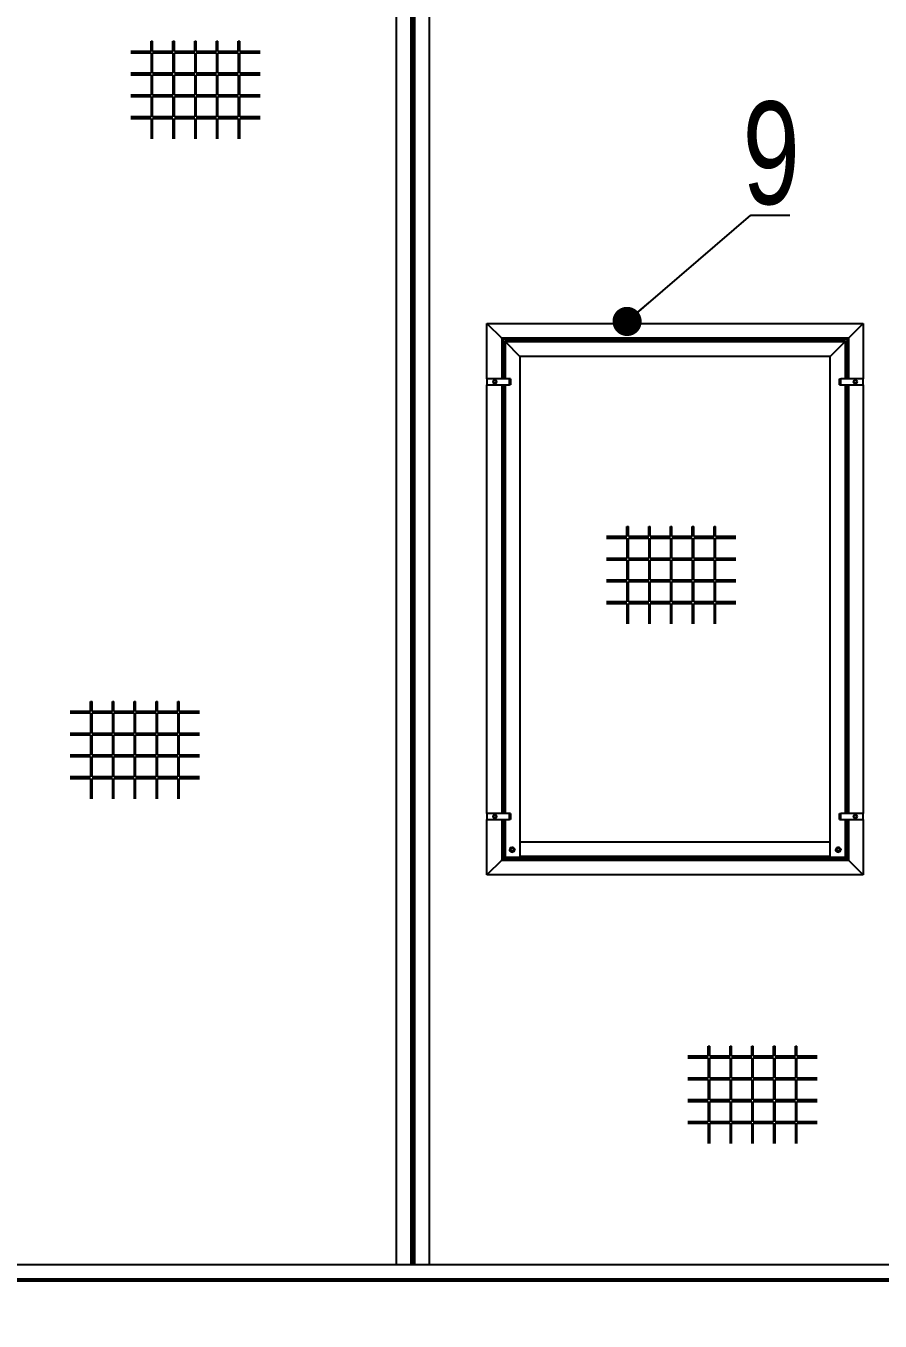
# Model space of a CAD drawing. Header units: millimetres. Extents: x -2042 to 12482, y -7966 to 2297.
# Drawn here: x 1551 to 3016, y -1891 to 329 of the extents above; entities that cross this region are included whole.
import ezdxf

# ---------------------------------------------------------------- set-up
doc = ezdxf.new("R2010")
doc.units = ezdxf.units.MM
doc.styles.add('SLDTEXTSTYLE0', font='TXT', dxfattribs={"width": 0.75})
doc.dimstyles.new('SLDDIMSTYLE0', dxfattribs={"dimscale": 50, "dimtxt": 2.116667, "dimasz": 1.5, "dimexe": 0, "dimexo": 0.0625, "dimgap": 0.529167, "dimtad": 1, "dimdec": 1, "dimrnd": 1e-09, "dimzin": 12, "dimdsep": 46, "dimtxsty": 'SLDTEXTSTYLE0', "dimcen": 0.09, "dimadec": 0, "dimazin": 3, "dimtfac": 1, "dimtdec": 1, "dimtofl": 0, "dimtmove": 0, "dimatfit": 3, "dimfxl": 1, "dimfrac": 2, "dimtolj": 1, "dimtzin": 12, "dimarcsym": 0})

# ---------------------------------------------------------------- blocks, each defined once
blk = doc.blocks.new('*D6')
at = {"color": 0, "lineweight": -2, "transparency": 16777216}
for p, q in [((-1267.8, -1825), (-1267.8, -2069.7)), ((4014.6, -1825), (4014.6, -2069.7)), ((-1192.8, -2069.7), (3939.6, -2069.7))]:
    blk.add_line(p, q, dxfattribs=at)
at = {"color": 0, "transparency": 16777216}
for points in [[(-1192.8, -2057.2), (-1192.8, -2082.2), (-1267.8, -2069.7)], [(3939.6, -2057.2), (3939.6, -2082.2), (4014.6, -2069.7)]]:
    blk.add_solid(points, dxfattribs=at)
at = {"layer": 'Defpoints', "color": 0, "transparency": 16777216}
for p in [(-1267.8, -1821.9), (4014.6, -1821.9), (4014.6, -2069.7)]:
    blk.add_point(p, dxfattribs=at)
at = {"color": 0, "transparency": 16777216, "insert": (1373.4, -1990.3), "char_height": 105.83, "attachment_point": 5, "style": 'SLDTEXTSTYLE0'}
blk.add_mtext('\\A1;L', dxfattribs=at)

msp = doc.modelspace()

# ---------------------------------------------------------------- linework, layer by layer
at = {"linetype": 'Continuous'}
for p, q in [((2186.73, -1794.01), (2186.73, 1500.51)), ((2211.64, -1794.01), (2211.64, 1500.51)), ((2214.63, 1500.51), (2214.63, -1794.01)), ((2217.63, 1500.51), (2217.63, -1794.01)), ((2242.54, 1500.51), (2242.54, -1794.01)), ((1765.92, 284.87), (1765.92, 302.31)), ((1765.92, 302.31), (1768.41, 302.31)), ((1768.41, 284.87), (1768.41, 302.31)), ((1803.29, 284.87), (1803.29, 302.31)), ((1803.29, 302.31), (1805.78, 302.31)), ((1805.78, 284.87), (1805.78, 302.31)), ((1840.67, 284.87), (1840.67, 302.31)), ((1840.67, 302.31), (1843.16, 302.31)), ((1843.16, 284.87), (1843.16, 302.31)), ((1878.04, 284.87), (1878.04, 302.31)), ((1878.04, 302.31), (1880.53, 302.31)), ((1880.53, 284.87), (1880.53, 302.31)), ((1915.42, 284.87), (1915.42, 302.31)), ((1915.42, 302.31), (1917.91, 302.31)), ((1917.91, 284.87), (1917.91, 302.31)), ((1765.92, 284.87), (1731.03, 284.87)), ((1731.03, 282.37), (1765.92, 282.37)), ((1765.92, 282.37), (1765.92, 247.49)), ((1803.29, 284.87), (1768.41, 284.87)), ((1768.41, 247.49), (1768.41, 282.37)), ((1768.41, 282.37), (1803.29, 282.37)), ((1803.29, 282.37), (1803.29, 247.49)), ((1840.67, 284.87), (1805.78, 284.87)), ((1805.78, 247.49), (1805.78, 282.37)), ((1805.78, 282.37), (1840.67, 282.37)), ((1840.67, 282.37), (1840.67, 247.49)), ((1878.04, 284.87), (1843.16, 284.87)), ((1843.16, 247.49), (1843.16, 282.37)), ((1843.16, 282.37), (1878.04, 282.37)), ((1878.04, 282.37), (1878.04, 247.49)), ((1915.42, 284.87), (1880.53, 284.87)), ((1880.53, 247.49), (1880.53, 282.37)), ((1880.53, 282.37), (1915.42, 282.37)), ((1915.42, 282.37), (1915.42, 247.49)), ((1952.79, 284.87), (1917.91, 284.87)), ((1917.91, 247.49), (1917.91, 282.37)), ((1917.91, 282.37), (1952.79, 282.37)), ((1765.92, 247.49), (1731.03, 247.49)), ((1731.03, 245), (1765.92, 245)), ((1765.92, 245), (1765.92, 210.12)), ((1803.29, 247.49), (1768.41, 247.49)), ((1768.41, 210.12), (1768.41, 245)), ((1768.41, 245), (1803.29, 245)), ((1803.29, 245), (1803.29, 210.12)), ((1840.67, 247.49), (1805.78, 247.49)), ((1805.78, 210.12), (1805.78, 245)), ((1805.78, 245), (1840.67, 245)), ((1840.67, 245), (1840.67, 210.12)), ((1878.04, 247.49), (1843.16, 247.49)), ((1843.16, 210.12), (1843.16, 245)), ((1843.16, 245), (1878.04, 245)), ((1878.04, 245), (1878.04, 210.12)), ((1915.42, 247.49), (1880.53, 247.49)), ((1880.53, 210.12), (1880.53, 245)), ((1880.53, 245), (1915.42, 245)), ((1915.42, 245), (1915.42, 210.12)), ((1952.79, 247.49), (1917.91, 247.49)), ((1917.91, 210.12), (1917.91, 245)), ((1917.91, 245), (1952.79, 245)), ((1765.92, 210.12), (1731.03, 210.12)), ((1731.03, 207.62), (1765.92, 207.62)), ((1765.92, 207.62), (1765.92, 172.74)), ((1803.29, 210.12), (1768.41, 210.12)), ((1768.41, 172.74), (1768.41, 207.62)), ((1768.41, 207.62), (1803.29, 207.62)), ((1803.29, 207.62), (1803.29, 172.74)), ((1840.67, 210.12), (1805.78, 210.12)), ((1805.78, 172.74), (1805.78, 207.62)), ((1805.78, 207.62), (1840.67, 207.62)), ((1840.67, 207.62), (1840.67, 172.74)), ((1878.04, 210.12), (1843.16, 210.12)), ((1843.16, 172.74), (1843.16, 207.62)), ((1843.16, 207.62), (1878.04, 207.62)), ((1878.04, 207.62), (1878.04, 172.74)), ((1915.42, 210.12), (1880.53, 210.12)), ((1880.53, 172.74), (1880.53, 207.62)), ((1880.53, 207.62), (1915.42, 207.62)), ((1915.42, 207.62), (1915.42, 172.74)), ((1952.79, 210.12), (1917.91, 210.12)), ((1917.91, 172.74), (1917.91, 207.62)), ((1917.91, 207.62), (1952.79, 207.62)), ((1765.92, 172.74), (1731.03, 172.74)), ((1731.03, 170.25), (1765.92, 170.25)), ((1765.92, 170.25), (1765.92, 135.36)), ((1803.29, 172.74), (1768.41, 172.74)), ((1768.41, 135.36), (1768.41, 170.25)), ((1768.41, 170.25), (1803.29, 170.25)), ((1803.29, 170.25), (1803.29, 135.36)), ((1840.67, 172.74), (1805.78, 172.74)), ((1805.78, 135.36), (1805.78, 170.25)), ((1805.78, 170.25), (1840.67, 170.25)), ((1840.67, 170.25), (1840.67, 135.36)), ((1878.04, 172.74), (1843.16, 172.74)), ((1843.16, 135.36), (1843.16, 170.25)), ((1843.16, 170.25), (1878.04, 170.25)), ((1878.04, 170.25), (1878.04, 135.36)), ((1915.42, 172.74), (1880.53, 172.74)), ((1880.53, 135.36), (1880.53, 170.25)), ((1880.53, 170.25), (1915.42, 170.25)), ((1915.42, 170.25), (1915.42, 135.36)), ((1952.79, 172.74), (1917.91, 172.74)), ((1917.91, 170.25), (1952.79, 170.25)), ((1917.91, 135.36), (1917.91, 170.25)), ((2581.6, -546.53), (2581.6, -529.08)), ((2581.6, -529.08), (2584.09, -529.08)), ((2584.09, -546.53), (2584.09, -529.08)), ((2618.98, -546.53), (2618.98, -529.08)), ((2618.98, -529.08), (2621.47, -529.08)), ((2621.47, -546.53), (2621.47, -529.08)), ((2656.35, -546.53), (2656.35, -529.08)), ((2656.35, -529.08), (2658.84, -529.08)), ((2658.84, -546.53), (2658.84, -529.08)), ((2693.73, -546.53), (2693.73, -529.08)), ((2693.73, -529.08), (2696.22, -529.08)), ((2696.22, -546.53), (2696.22, -529.08)), ((2731.1, -546.53), (2731.1, -529.08)), ((2731.1, -529.08), (2733.59, -529.08)), ((2733.59, -546.53), (2733.59, -529.08)), ((2581.6, -546.53), (2546.72, -546.53)), ((2546.72, -549.02), (2581.6, -549.02)), ((2581.6, -549.02), (2581.6, -583.9)), ((2618.98, -546.53), (2584.09, -546.53)), ((2584.09, -583.9), (2584.09, -549.02)), ((2584.09, -549.02), (2618.98, -549.02)), ((2618.98, -549.02), (2618.98, -583.9)), ((2656.35, -546.53), (2621.47, -546.53)), ((2621.47, -583.9), (2621.47, -549.02)), ((2621.47, -549.02), (2656.35, -549.02)), ((2656.35, -549.02), (2656.35, -583.9)), ((2693.73, -546.53), (2658.84, -546.53)), ((2658.84, -583.9), (2658.84, -549.02)), ((2658.84, -549.02), (2693.73, -549.02)), ((2693.73, -549.02), (2693.73, -583.9)), ((2731.1, -546.53), (2696.22, -546.53)), ((2696.22, -583.9), (2696.22, -549.02)), ((2696.22, -549.02), (2731.1, -549.02)), ((2731.1, -549.02), (2731.1, -583.9)), ((2768.48, -546.53), (2733.59, -546.53)), ((2733.59, -583.9), (2733.59, -549.02)), ((2733.59, -549.02), (2768.48, -549.02)), ((2581.6, -583.9), (2546.72, -583.9)), ((2546.72, -586.39), (2581.6, -586.39)), ((2581.6, -586.39), (2581.6, -621.28)), ((2618.98, -583.9), (2584.09, -583.9)), ((2584.09, -621.28), (2584.09, -586.39)), ((2584.09, -586.39), (2618.98, -586.39)), ((2618.98, -586.39), (2618.98, -621.28)), ((2656.35, -583.9), (2621.47, -583.9)), ((2621.47, -621.28), (2621.47, -586.39)), ((2621.47, -586.39), (2656.35, -586.39)), ((2656.35, -586.39), (2656.35, -621.28)), ((2693.73, -583.9), (2658.84, -583.9)), ((2658.84, -621.28), (2658.84, -586.39)), ((2658.84, -586.39), (2693.73, -586.39)), ((2693.73, -586.39), (2693.73, -621.28)), ((2731.1, -583.9), (2696.22, -583.9)), ((2696.22, -621.28), (2696.22, -586.39)), ((2696.22, -586.39), (2731.1, -586.39)), ((2731.1, -586.39), (2731.1, -621.28)), ((2768.48, -583.9), (2733.59, -583.9)), ((2733.59, -621.28), (2733.59, -586.39)), ((2733.59, -586.39), (2768.48, -586.39)), ((2581.6, -621.28), (2546.72, -621.28)), ((2618.98, -621.28), (2584.09, -621.28)), ((2656.35, -621.28), (2621.47, -621.28)), ((2693.73, -621.28), (2658.84, -621.28)), ((2731.1, -621.28), (2696.22, -621.28)), ((2768.48, -621.28), (2733.59, -621.28)), ((2546.72, -623.77), (2581.6, -623.77)), ((2581.6, -623.77), (2581.6, -658.65)), ((2584.09, -658.65), (2584.09, -623.77)), ((2584.09, -623.77), (2618.98, -623.77)), ((2618.98, -623.77), (2618.98, -658.65)), ((2621.47, -658.65), (2621.47, -623.77)), ((2621.47, -623.77), (2656.35, -623.77)), ((2656.35, -623.77), (2656.35, -658.65)), ((2658.84, -658.65), (2658.84, -623.77)), ((2658.84, -623.77), (2693.73, -623.77)), ((2693.73, -623.77), (2693.73, -658.65)), ((2696.22, -658.65), (2696.22, -623.77)), ((2696.22, -623.77), (2731.1, -623.77)), ((2731.1, -623.77), (2731.1, -658.65)), ((2733.59, -658.65), (2733.59, -623.77)), ((2733.59, -623.77), (2768.48, -623.77)), ((2581.6, -658.65), (2546.72, -658.65)), ((2546.72, -661.14), (2581.6, -661.14)), ((2581.6, -661.14), (2581.6, -696.03)), ((2618.98, -658.65), (2584.09, -658.65)), ((2584.09, -696.03), (2584.09, -661.14)), ((2584.09, -661.14), (2618.98, -661.14)), ((2618.98, -661.14), (2618.98, -696.03)), ((2656.35, -658.65), (2621.47, -658.65)), ((2621.47, -696.03), (2621.47, -661.14)), ((2621.47, -661.14), (2656.35, -661.14)), ((2656.35, -661.14), (2656.35, -696.03)), ((2693.73, -658.65), (2658.84, -658.65)), ((2658.84, -696.03), (2658.84, -661.14)), ((2658.84, -661.14), (2693.73, -661.14)), ((2693.73, -661.14), (2693.73, -696.03)), ((2731.1, -658.65), (2696.22, -658.65)), ((2696.22, -696.03), (2696.22, -661.14)), ((2696.22, -661.14), (2731.1, -661.14)), ((2731.1, -661.14), (2731.1, -696.03)), ((2768.48, -658.65), (2733.59, -658.65)), ((2733.59, -661.14), (2768.48, -661.14)), ((2733.59, -696.03), (2733.59, -661.14)), ((1662.23, -846.38), (1662.23, -828.94)), ((1662.23, -828.94), (1664.72, -828.94)), ((1664.72, -846.38), (1664.72, -828.94)), ((1699.6, -846.38), (1699.6, -828.94)), ((1699.6, -828.94), (1702.09, -828.94)), ((1702.09, -846.38), (1702.09, -828.94)), ((1736.98, -846.38), (1736.98, -828.94)), ((1736.98, -828.94), (1739.47, -828.94)), ((1739.47, -846.38), (1739.47, -828.94)), ((1774.35, -846.38), (1774.35, -828.94)), ((1774.35, -828.94), (1776.84, -828.94)), ((1776.84, -846.38), (1776.84, -828.94)), ((1811.73, -846.38), (1811.73, -828.94)), ((1811.73, -828.94), (1814.22, -828.94)), ((1814.22, -846.38), (1814.22, -828.94)), ((1662.23, -846.38), (1627.34, -846.38)), ((1627.34, -848.87), (1662.23, -848.87)), ((1662.23, -848.87), (1662.23, -883.76)), ((1699.6, -846.38), (1664.72, -846.38)), ((1664.72, -883.76), (1664.72, -848.87)), ((1664.72, -848.87), (1699.6, -848.87)), ((1699.6, -848.87), (1699.6, -883.76)), ((1736.98, -846.38), (1702.09, -846.38)), ((1702.09, -883.76), (1702.09, -848.87)), ((1702.09, -848.87), (1736.98, -848.87)), ((1736.98, -848.87), (1736.98, -883.76)), ((1774.35, -846.38), (1739.47, -846.38)), ((1739.47, -883.76), (1739.47, -848.87)), ((1739.47, -848.87), (1774.35, -848.87)), ((1774.35, -848.87), (1774.35, -883.76)), ((1811.73, -846.38), (1776.84, -846.38)), ((1776.84, -883.76), (1776.84, -848.87)), ((1776.84, -848.87), (1811.73, -848.87)), ((1811.73, -848.87), (1811.73, -883.76)), ((1849.1, -846.38), (1814.22, -846.38)), ((1814.22, -883.76), (1814.22, -848.87)), ((1814.22, -848.87), (1849.1, -848.87)), ((1662.23, -883.76), (1627.34, -883.76)), ((1627.34, -886.25), (1662.23, -886.25)), ((1662.23, -886.25), (1662.23, -921.13)), ((1699.6, -883.76), (1664.72, -883.76)), ((1664.72, -921.13), (1664.72, -886.25)), ((1664.72, -886.25), (1699.6, -886.25)), ((1699.6, -886.25), (1699.6, -921.13)), ((1736.98, -883.76), (1702.09, -883.76)), ((1702.09, -921.13), (1702.09, -886.25)), ((1702.09, -886.25), (1736.98, -886.25)), ((1736.98, -886.25), (1736.98, -921.13)), ((1774.35, -883.76), (1739.47, -883.76)), ((1739.47, -921.13), (1739.47, -886.25)), ((1739.47, -886.25), (1774.35, -886.25)), ((1774.35, -886.25), (1774.35, -921.13)), ((1811.73, -883.76), (1776.84, -883.76)), ((1776.84, -921.13), (1776.84, -886.25)), ((1776.84, -886.25), (1811.73, -886.25)), ((1811.73, -886.25), (1811.73, -921.13)), ((1849.1, -883.76), (1814.22, -883.76)), ((1814.22, -921.13), (1814.22, -886.25)), ((1814.22, -886.25), (1849.1, -886.25)), ((1662.23, -921.13), (1627.34, -921.13)), ((1627.34, -923.62), (1662.23, -923.62)), ((1662.23, -923.62), (1662.23, -958.51)), ((1699.6, -921.13), (1664.72, -921.13)), ((1664.72, -958.51), (1664.72, -923.62)), ((1664.72, -923.62), (1699.6, -923.62)), ((1699.6, -923.62), (1699.6, -958.51)), ((1736.98, -921.13), (1702.09, -921.13)), ((1702.09, -958.51), (1702.09, -923.62)), ((1702.09, -923.62), (1736.98, -923.62)), ((1736.98, -923.62), (1736.98, -958.51)), ((1774.35, -921.13), (1739.47, -921.13)), ((1739.47, -958.51), (1739.47, -923.62)), ((1739.47, -923.62), (1774.35, -923.62)), ((1774.35, -923.62), (1774.35, -958.51)), ((1811.73, -921.13), (1776.84, -921.13)), ((1776.84, -958.51), (1776.84, -923.62)), ((1776.84, -923.62), (1811.73, -923.62)), ((1811.73, -923.62), (1811.73, -958.51)), ((1849.1, -921.13), (1814.22, -921.13)), ((1814.22, -958.51), (1814.22, -923.62)), ((1814.22, -923.62), (1849.1, -923.62)), ((1662.23, -958.51), (1627.34, -958.51)), ((1627.34, -961), (1662.23, -961)), ((1662.23, -961), (1662.23, -995.88)), ((1699.6, -958.51), (1664.72, -958.51)), ((1664.72, -995.88), (1664.72, -961)), ((1664.72, -961), (1699.6, -961)), ((1699.6, -961), (1699.6, -995.88)), ((1736.98, -958.51), (1702.09, -958.51)), ((1702.09, -995.88), (1702.09, -961)), ((1702.09, -961), (1736.98, -961)), ((1736.98, -961), (1736.98, -995.88)), ((1774.35, -958.51), (1739.47, -958.51)), ((1739.47, -995.88), (1739.47, -961)), ((1739.47, -961), (1774.35, -961)), ((1774.35, -961), (1774.35, -995.88)), ((1811.73, -958.51), (1776.84, -958.51)), ((1776.84, -995.88), (1776.84, -961)), ((1776.84, -961), (1811.73, -961)), ((1811.73, -961), (1811.73, -995.88)), ((1849.1, -958.51), (1814.22, -958.51)), ((1814.22, -961), (1849.1, -961)), ((1814.22, -995.88), (1814.22, -961)), ((2721.04, -1437.28), (2721.04, -1419.84)), ((2721.04, -1419.84), (2723.53, -1419.84)), ((2723.53, -1437.28), (2723.53, -1419.84)), ((2758.42, -1437.28), (2758.42, -1419.84)), ((2758.42, -1419.84), (2760.91, -1419.84)), ((2760.91, -1437.28), (2760.91, -1419.84)), ((2795.79, -1437.28), (2795.79, -1419.84)), ((2795.79, -1419.84), (2798.29, -1419.84)), ((2798.29, -1437.28), (2798.29, -1419.84)), ((2833.17, -1437.28), (2833.17, -1419.84)), ((2833.17, -1419.84), (2835.66, -1419.84)), ((2835.66, -1437.28), (2835.66, -1419.84)), ((2870.54, -1437.28), (2870.54, -1419.84)), ((2870.54, -1419.84), (2873.04, -1419.84)), ((2873.04, -1437.28), (2873.04, -1419.84)), ((2721.04, -1437.28), (2686.16, -1437.28)), ((2686.16, -1439.77), (2721.04, -1439.77)), ((2721.04, -1439.77), (2721.04, -1474.66)), ((2758.42, -1437.28), (2723.53, -1437.28)), ((2723.53, -1474.66), (2723.53, -1439.77)), ((2723.53, -1439.77), (2758.42, -1439.77)), ((2758.42, -1439.77), (2758.42, -1474.66)), ((2795.79, -1437.28), (2760.91, -1437.28)), ((2760.91, -1474.66), (2760.91, -1439.77)), ((2760.91, -1439.77), (2795.79, -1439.77)), ((2795.79, -1439.77), (2795.79, -1474.66)), ((2833.17, -1437.28), (2798.29, -1437.28)), ((2798.29, -1474.66), (2798.29, -1439.77)), ((2798.29, -1439.77), (2833.17, -1439.77)), ((2833.17, -1439.77), (2833.17, -1474.66)), ((2870.54, -1437.28), (2835.66, -1437.28)), ((2835.66, -1474.66), (2835.66, -1439.77)), ((2835.66, -1439.77), (2870.54, -1439.77)), ((2870.54, -1439.77), (2870.54, -1474.66)), ((2907.92, -1437.28), (2873.04, -1437.28)), ((2873.04, -1474.66), (2873.04, -1439.77)), ((2873.04, -1439.77), (2907.92, -1439.77)), ((2721.04, -1474.66), (2686.16, -1474.66)), ((2686.16, -1477.15), (2721.04, -1477.15)), ((2721.04, -1477.15), (2721.04, -1512.03)), ((2758.42, -1474.66), (2723.53, -1474.66)), ((2723.53, -1512.03), (2723.53, -1477.15)), ((2723.53, -1477.15), (2758.42, -1477.15)), ((2758.42, -1477.15), (2758.42, -1512.03)), ((2795.79, -1474.66), (2760.91, -1474.66)), ((2760.91, -1512.03), (2760.91, -1477.15)), ((2760.91, -1477.15), (2795.79, -1477.15)), ((2795.79, -1477.15), (2795.79, -1512.03)), ((2833.17, -1474.66), (2798.29, -1474.66)), ((2798.29, -1512.03), (2798.29, -1477.15)), ((2798.29, -1477.15), (2833.17, -1477.15)), ((2833.17, -1477.15), (2833.17, -1512.03)), ((2870.54, -1474.66), (2835.66, -1474.66)), ((2835.66, -1512.03), (2835.66, -1477.15)), ((2835.66, -1477.15), (2870.54, -1477.15)), ((2870.54, -1477.15), (2870.54, -1512.03)), ((2907.92, -1474.66), (2873.04, -1474.66)), ((2873.04, -1512.03), (2873.04, -1477.15)), ((2873.04, -1477.15), (2907.92, -1477.15)), ((2721.04, -1512.03), (2686.16, -1512.03)), ((2686.16, -1514.52), (2721.04, -1514.52)), ((2721.04, -1514.52), (2721.04, -1549.41)), ((2758.42, -1512.03), (2723.53, -1512.03)), ((2723.53, -1549.41), (2723.53, -1514.52)), ((2723.53, -1514.52), (2758.42, -1514.52)), ((2758.42, -1514.52), (2758.42, -1549.41)), ((2795.79, -1512.03), (2760.91, -1512.03)), ((2760.91, -1549.41), (2760.91, -1514.52)), ((2760.91, -1514.52), (2795.79, -1514.52)), ((2795.79, -1514.52), (2795.79, -1549.41)), ((2833.17, -1512.03), (2798.29, -1512.03)), ((2798.29, -1549.41), (2798.29, -1514.52)), ((2798.29, -1514.52), (2833.17, -1514.52)), ((2833.17, -1514.52), (2833.17, -1549.41)), ((2870.54, -1512.03), (2835.66, -1512.03)), ((2835.66, -1549.41), (2835.66, -1514.52)), ((2835.66, -1514.52), (2870.54, -1514.52)), ((2870.54, -1514.52), (2870.54, -1549.41)), ((2907.92, -1512.03), (2873.04, -1512.03)), ((2873.04, -1549.41), (2873.04, -1514.52)), ((2873.04, -1514.52), (2907.92, -1514.52)), ((2721.04, -1549.41), (2686.16, -1549.41)), ((2686.16, -1551.9), (2721.04, -1551.9)), ((2721.04, -1551.9), (2721.04, -1586.78)), ((2758.42, -1549.41), (2723.53, -1549.41)), ((2723.53, -1586.78), (2723.53, -1551.9)), ((2723.53, -1551.9), (2758.42, -1551.9)), ((2758.42, -1551.9), (2758.42, -1586.78)), ((2795.79, -1549.41), (2760.91, -1549.41)), ((2760.91, -1586.78), (2760.91, -1551.9)), ((2760.91, -1551.9), (2795.79, -1551.9)), ((2795.79, -1551.9), (2795.79, -1586.78)), ((2833.17, -1549.41), (2798.29, -1549.41)), ((2798.29, -1586.78), (2798.29, -1551.9)), ((2798.29, -1551.9), (2833.17, -1551.9)), ((2833.17, -1551.9), (2833.17, -1586.78)), ((2870.54, -1549.41), (2835.66, -1549.41)), ((2835.66, -1586.78), (2835.66, -1551.9)), ((2835.66, -1551.9), (2870.54, -1551.9)), ((2870.54, -1551.9), (2870.54, -1586.78)), ((2907.92, -1549.41), (2873.04, -1549.41)), ((2873.04, -1551.9), (2907.92, -1551.9)), ((2873.04, -1586.78), (2873.04, -1551.9)), ((-1267.76, -1794.01), (4014.63, -1794.01)), ((-1267.76, -1818.92), (4014.63, -1818.92)), ((1342.54, -1821.91), (3115.04, -1821.91))]:
    msp.add_line(p, q, dxfattribs=at)
at = {"color": 7, "linetype": 'Continuous', "lineweight": 25}
for p, q in [((2341.73, -181.23), (2367.03, -206.53)), ((2341.73, -181.23), (2986.73, -181.23)), ((2341.73, -276.23), (2341.73, -181.23)), ((2961.43, -206.53), (2986.73, -181.23)), ((2986.73, -181.23), (2986.73, -276.23)), ((2961.43, -206.53), (2367.03, -206.53)), ((2959.73, -208.23), (2368.73, -208.23)), ((2368.73, -208.23), (2368.73, -276.23)), ((2371.23, -276.23), (2371.23, -212.43)), ((2372.93, -212.43), (2371.23, -212.43)), ((2372.93, -210.73), (2372.93, -212.43)), ((2372.93, -210.73), (2955.53, -210.73)), ((2372.93, -212.43), (2955.53, -212.43)), ((2372.93, -212.43), (2398.23, -237.73)), ((2930.23, -237.73), (2955.53, -212.43)), ((2955.53, -212.43), (2955.53, -210.73)), ((2957.23, -212.43), (2955.53, -212.43)), ((2957.23, -212.43), (2957.23, -276.23)), ((2959.78, -208.14), (2959.73, -208.23)), ((2959.73, -276.23), (2959.73, -208.23)), ((2959.91, -208), (2959.78, -208.14)), ((2930.23, -237.73), (2398.23, -237.73)), ((2398.23, -237.73), (2398.23, -1096.73)), ((2930.23, -1096.73), (2930.23, -237.73)), ((2380.03, -276.23), (2341.73, -276.23)), ((2341.73, -276.23), (2341.73, -286.23)), ((2341.73, -286.23), (2380.03, -286.23)), ((2341.73, -1021.23), (2341.73, -286.23)), ((2368.73, -286.23), (2368.73, -1021.23)), ((2371.23, -1021.23), (2371.23, -286.23)), ((2380.23, -276.23), (2380.03, -276.23)), ((2380.03, -276.23), (2380.03, -286.23)), ((2380.03, -286.23), (2380.23, -286.23)), ((2380.23, -276.23), (2380.23, -286.23)), ((2382.23, -276.23), (2380.23, -276.23)), ((2382.23, -286.23), (2380.23, -286.23)), ((2382.23, -276.23), (2382.23, -286.23)), ((2946.23, -286.23), (2946.23, -276.23)), ((2946.23, -276.23), (2948.23, -276.23)), ((2946.23, -286.23), (2948.23, -286.23)), ((2948.23, -286.23), (2948.23, -276.23)), ((2948.43, -276.23), (2948.23, -276.23)), ((2948.23, -286.23), (2948.43, -286.23)), ((2948.43, -286.23), (2948.43, -276.23)), ((2986.73, -276.23), (2948.43, -276.23)), ((2948.43, -286.23), (2986.73, -286.23)), ((2957.23, -286.23), (2957.23, -1021.23)), ((2959.73, -1021.23), (2959.73, -286.23)), ((2986.73, -286.23), (2986.73, -276.23)), ((2986.73, -286.23), (2986.73, -1021.23)), ((2341.73, -1021.23), (2341.73, -1031.23)), ((2380.03, -1021.23), (2341.73, -1021.23)), ((2341.73, -1031.23), (2380.03, -1031.23)), ((2341.73, -1126.23), (2341.73, -1031.23)), ((2368.73, -1031.23), (2368.73, -1099.23)), ((2371.23, -1096.73), (2371.23, -1031.23)), ((2380.23, -1021.23), (2380.03, -1021.23)), ((2380.03, -1021.23), (2380.03, -1031.23)), ((2380.03, -1031.23), (2380.23, -1031.23)), ((2380.23, -1021.23), (2380.23, -1031.23)), ((2382.23, -1021.23), (2380.23, -1021.23)), ((2382.23, -1031.23), (2380.23, -1031.23)), ((2382.23, -1021.23), (2382.23, -1031.23)), ((2946.23, -1031.23), (2946.23, -1021.23)), ((2946.23, -1021.23), (2948.23, -1021.23)), ((2946.23, -1031.23), (2948.23, -1031.23)), ((2948.23, -1031.23), (2948.23, -1021.23)), ((2948.43, -1021.23), (2948.23, -1021.23)), ((2948.23, -1031.23), (2948.43, -1031.23)), ((2948.43, -1031.23), (2948.43, -1021.23)), ((2986.73, -1021.23), (2948.43, -1021.23)), ((2948.43, -1031.23), (2986.73, -1031.23)), ((2957.23, -1031.23), (2957.23, -1096.73)), ((2959.73, -1099.23), (2959.73, -1031.23)), ((2986.73, -1031.23), (2986.73, -1021.23)), ((2986.73, -1031.23), (2986.73, -1126.23)), ((2382.96, -1087.49), (2381.55, -1085.66)), ((2381.92, -1079.56), (2384.21, -1079.26)), ((2387.54, -1086.89), (2385.25, -1087.19)), ((2386.5, -1078.96), (2387.9, -1080.79)), ((2398.23, -1069.73), (2930.23, -1069.73)), ((2941.96, -1087.49), (2940.55, -1085.66)), ((2940.92, -1079.56), (2943.21, -1079.26)), ((2946.54, -1086.89), (2944.25, -1087.19)), ((2945.5, -1078.96), (2946.9, -1080.79)), ((2367.03, -1100.93), (2341.73, -1126.23)), ((2367.03, -1100.93), (2961.43, -1100.93)), ((2368.73, -1099.23), (2959.73, -1099.23)), ((2372.93, -1096.73), (2371.23, -1096.73)), ((2398.23, -1096.73), (2372.93, -1096.73)), ((2930.23, -1096.73), (2398.23, -1096.73)), ((2955.53, -1096.73), (2930.23, -1096.73)), ((2957.23, -1096.73), (2955.53, -1096.73)), ((2959.73, -1099.23), (2959.78, -1099.31)), ((2959.9, -1099.44), (2960.1, -1099.63)), ((2960.1, -1099.63), (2960.37, -1099.88)), ((2960.37, -1099.88), (2960.83, -1100.33)), ((2986.73, -1126.23), (2961.43, -1100.93)), ((2986.73, -1126.23), (2341.73, -1126.23))]:
    msp.add_line(p, q, dxfattribs=at)
at = {"color": 8, "linetype": 'Continuous', "lineweight": 25}
for p, q in [((2367.03, -206.53), (2367.03, -276.23)), ((2372.93, -212.43), (2372.93, -276.23)), ((2955.53, -212.43), (2955.53, -276.23)), ((2961.43, -206.53), (2961.43, -276.23)), ((2367.03, -286.23), (2367.03, -1021.23)), ((2372.93, -286.23), (2372.93, -1021.23)), ((2955.53, -286.23), (2955.53, -1021.23)), ((2961.43, -286.23), (2961.43, -1021.23)), ((2367.03, -1031.23), (2367.03, -1100.93)), ((2372.93, -1031.23), (2372.93, -1096.73)), ((2955.53, -1031.23), (2955.53, -1096.73)), ((2961.43, -1031.23), (2961.43, -1100.93)), ((2930.23, -1095.03), (2398.23, -1095.03))]:
    msp.add_line(p, q, dxfattribs=at)
at = {"color": 7, "linetype": 'Continuous', "lineweight": 25}
for centre, radius in [((2355.23, -281.23), 3), ((2355.23, -281.23), 2.5), ((2973.23, -281.23), 3), ((2973.23, -281.23), 2.5), ((2355.23, -1026.23), 3), ((2355.23, -1026.23), 2.5), ((2973.23, -1026.23), 3), ((2973.23, -1026.23), 2.5), ((2384.73, -1083.23), 3), ((2384.73, -1083.23), 2.45), ((2943.73, -1083.23), 3), ((2943.73, -1083.23), 2.45)]:
    msp.add_circle(centre, radius, dxfattribs=at)
for centre, start, end in [((2384.73, -1083.23), 157.47733, 217.47733), ((2384.73, -1083.23), 97.47733, 157.47733), ((2384.73, -1083.23), 217.47733, 277.47733), ((2384.73, -1083.23), 37.47733, 97.47733), ((2384.73, -1083.23), 277.47733, 337.47733), ((2384.73, -1083.23), 337.47733, 37.47733), ((2943.73, -1083.23), 157.47733, 217.47733), ((2943.73, -1083.23), 97.47733, 157.47733), ((2943.73, -1083.23), 217.47733, 277.47733), ((2943.73, -1083.23), 37.47733, 97.47733), ((2943.73, -1083.23), 277.47733, 337.47733), ((2943.73, -1083.23), 337.47733, 37.47733)]:
    msp.add_arc(centre, 4, start, end, dxfattribs=at)
for points, knots in [([(2367.03, -206.53), (2367.29, -206.79), (2367.72, -207.22), (2368.26, -207.77), (2368.55, -208.11), (2368.68, -208.22), (2368.72, -208.23), (2368.73, -208.23)], [0, 0, 0, 0, 0.345091, 0.5675456, 0.7919057, 0.9625537, 1, 1, 1, 1]), ([(2368.73, -208.23), (2368.71, -208.19), (2368.68, -208.11), (2368.43, -207.89), (2368.03, -207.53), (2367.55, -207.04), (2367.18, -206.68), (2367.03, -206.53)], [0, 0, 0, 0, 0.1682958, 0.3376731, 0.5180568, 0.7971177, 1, 1, 1, 1]), ([(2959.73, -208.23), (2959.77, -208.21), (2959.84, -208.18), (2960.06, -207.93), (2960.42, -207.53), (2960.91, -207.05), (2961.28, -206.68), (2961.43, -206.53)], [0, 0, 0, 0, 0.1682954, 0.3376768, 0.5180595, 0.7971195, 1, 1, 1, 1]), ([(2961.43, -206.53), (2961.17, -206.77), (2960.72, -207.2), (2960.19, -207.68), (2959.99, -207.91), (2959.91, -208)], [0, 0, 0, 0, 0.4407311, 0.7910069, 1, 1, 1, 1]), ([(2381.03, -1081.69), (2380.95, -1081.89), (2380.65, -1082.61), (2380.36, -1083.31), (2380.15, -1083.83)], [0, 0, 0, 0, 0.268634, 1, 1, 1, 1]), ([(2381.55, -1085.66), (2381.52, -1085.62), (2381.05, -1085), (2380.58, -1084.39), (2380.15, -1083.83)], [0, 0, 0, 0, 0.070194, 1, 1, 1, 1]), ([(2381.92, -1079.56), (2381.84, -1079.74), (2381.55, -1080.44), (2381.26, -1081.16), (2381.03, -1081.69)], [0, 0, 0, 0, 0.2575463, 1, 1, 1, 1]), ([(2385.25, -1087.19), (2385.19, -1087.2), (2384.42, -1087.3), (2383.66, -1087.4), (2382.96, -1087.49)], [0, 0, 0, 0, 0.0701809, 1, 1, 1, 1]), ([(2384.21, -1079.26), (2384.26, -1079.25), (2385.03, -1079.15), (2385.79, -1079.05), (2386.5, -1078.96)], [0, 0, 0, 0, 0.0701809, 1, 1, 1, 1]), ([(2388.42, -1084.76), (2388.34, -1084.95), (2388.04, -1085.67), (2387.75, -1086.38), (2387.54, -1086.89)], [0, 0, 0, 0, 0.26863656, 1, 1, 1, 1]), ([(2387.9, -1080.79), (2387.94, -1080.84), (2388.41, -1081.45), (2388.88, -1082.06), (2389.31, -1082.62)], [0, 0, 0, 0, 0.0701941, 1, 1, 1, 1]), ([(2389.31, -1082.62), (2389.23, -1082.8), (2388.94, -1083.5), (2388.65, -1084.22), (2388.42, -1084.76)], [0, 0, 0, 0, 0.2575532, 1, 1, 1, 1]), ([(2940.03, -1081.69), (2939.95, -1081.89), (2939.65, -1082.61), (2939.36, -1083.31), (2939.15, -1083.83)], [0, 0, 0, 0, 0.2686353, 1, 1, 1, 1]), ([(2940.55, -1085.66), (2940.52, -1085.62), (2940.05, -1085), (2939.58, -1084.39), (2939.15, -1083.83)], [0, 0, 0, 0, 0.0701829, 1, 1, 1, 1]), ([(2940.92, -1079.56), (2940.84, -1079.74), (2940.55, -1080.44), (2940.26, -1081.16), (2940.03, -1081.69)], [0, 0, 0, 0, 0.257548, 1, 1, 1, 1]), ([(2944.25, -1087.19), (2944.19, -1087.2), (2943.42, -1087.3), (2942.66, -1087.4), (2941.96, -1087.49)], [0, 0, 0, 0, 0.0701872, 1, 1, 1, 1]), ([(2943.21, -1079.26), (2943.26, -1079.25), (2944.03, -1079.15), (2944.79, -1079.05), (2945.5, -1078.96)], [0, 0, 0, 0, 0.0701813, 1, 1, 1, 1]), ([(2947.42, -1084.76), (2947.34, -1084.95), (2947.04, -1085.67), (2946.75, -1086.38), (2946.54, -1086.89)], [0, 0, 0, 0, 0.2686335, 1, 1, 1, 1]), ([(2946.9, -1080.79), (2946.94, -1080.84), (2947.41, -1081.45), (2947.88, -1082.06), (2948.31, -1082.62)], [0, 0, 0, 0, 0.0701869, 1, 1, 1, 1]), ([(2948.31, -1082.62), (2948.23, -1082.8), (2947.94, -1083.5), (2947.65, -1084.22), (2947.42, -1084.76)], [0, 0, 0, 0, 0.2575485, 1, 1, 1, 1]), ([(2368.73, -1099.23), (2368.69, -1099.24), (2368.61, -1099.28), (2368.39, -1099.52), (2368.03, -1099.92), (2367.54, -1100.4), (2367.18, -1100.77), (2367.03, -1100.93)], [0, 0, 0, 0, 0.1682938, 0.3376692, 0.5180569, 0.7971116, 1, 1, 1, 1]), ([(2367.03, -1100.93), (2367.29, -1100.66), (2367.73, -1100.23), (2368.27, -1099.7), (2368.62, -1099.4), (2368.72, -1099.27), (2368.73, -1099.23), (2368.73, -1099.23)], [0, 0, 0, 0, 0.345099, 0.5675497, 0.791905, 0.9625552, 1, 1, 1, 1]), ([(2961.43, -1100.93), (2961.17, -1100.66), (2960.74, -1100.23), (2960.2, -1099.68), (2959.9, -1099.34), (2959.77, -1099.23), (2959.74, -1099.23), (2959.73, -1099.23)], [0, 0, 0, 0, 0.3450959, 0.5675473, 0.7919072, 0.9625553, 1, 1, 1, 1]), ([(2959.78, -1099.31), (2959.78, -1099.32), (2959.8, -1099.34), (2959.84, -1099.38), (2959.87, -1099.41), (2959.9, -1099.44)], [0, 0, 0, 0, 0.2513842, 0.5027808, 1, 1, 1, 1]), ([(2960.83, -1100.33), (2960.88, -1100.38), (2960.98, -1100.48), (2961.18, -1100.68), (2961.33, -1100.83), (2961.43, -1100.93)], [0, 0, 0, 0, 0.25216142, 0.50431814, 1, 1, 1, 1])]:
    msp.add_open_spline(points, degree=3, knots=knots, dxfattribs=at)

# ---------------------------------------------------------------- texts
at = {"style": 'SLDTEXTSTYLE0', "width": 0.75}
msp.add_text('9', height=175.91, dxfattribs=at).set_placement((2779.95, 23.19))

# ---------------------------------------------------------------- dimensions: what is measured, and where the dimension line sits
dim = msp.add_linear_dim(base=(4014.63, -2069.69), p1=(-1267.76, -1821.91), p2=(4014.63, -1821.91), text='L', dimstyle='SLDDIMSTYLE0')
dim.commit()
dim.dimension.update_dxf_attribs({"geometry": '*D6', "text_midpoint": (1373.44, -1990.31)})

# ---------------------------------------------------------------- leaders
msp.add_leader([(2581.92, -177.83), (2793.99, 4.32), (2861.12, 4.32)], dimstyle='SLDDIMSTYLE0', override={"dimasz": 1, "dimldrblk": 'DOT'})

doc.saveas('drawing.dxf')
